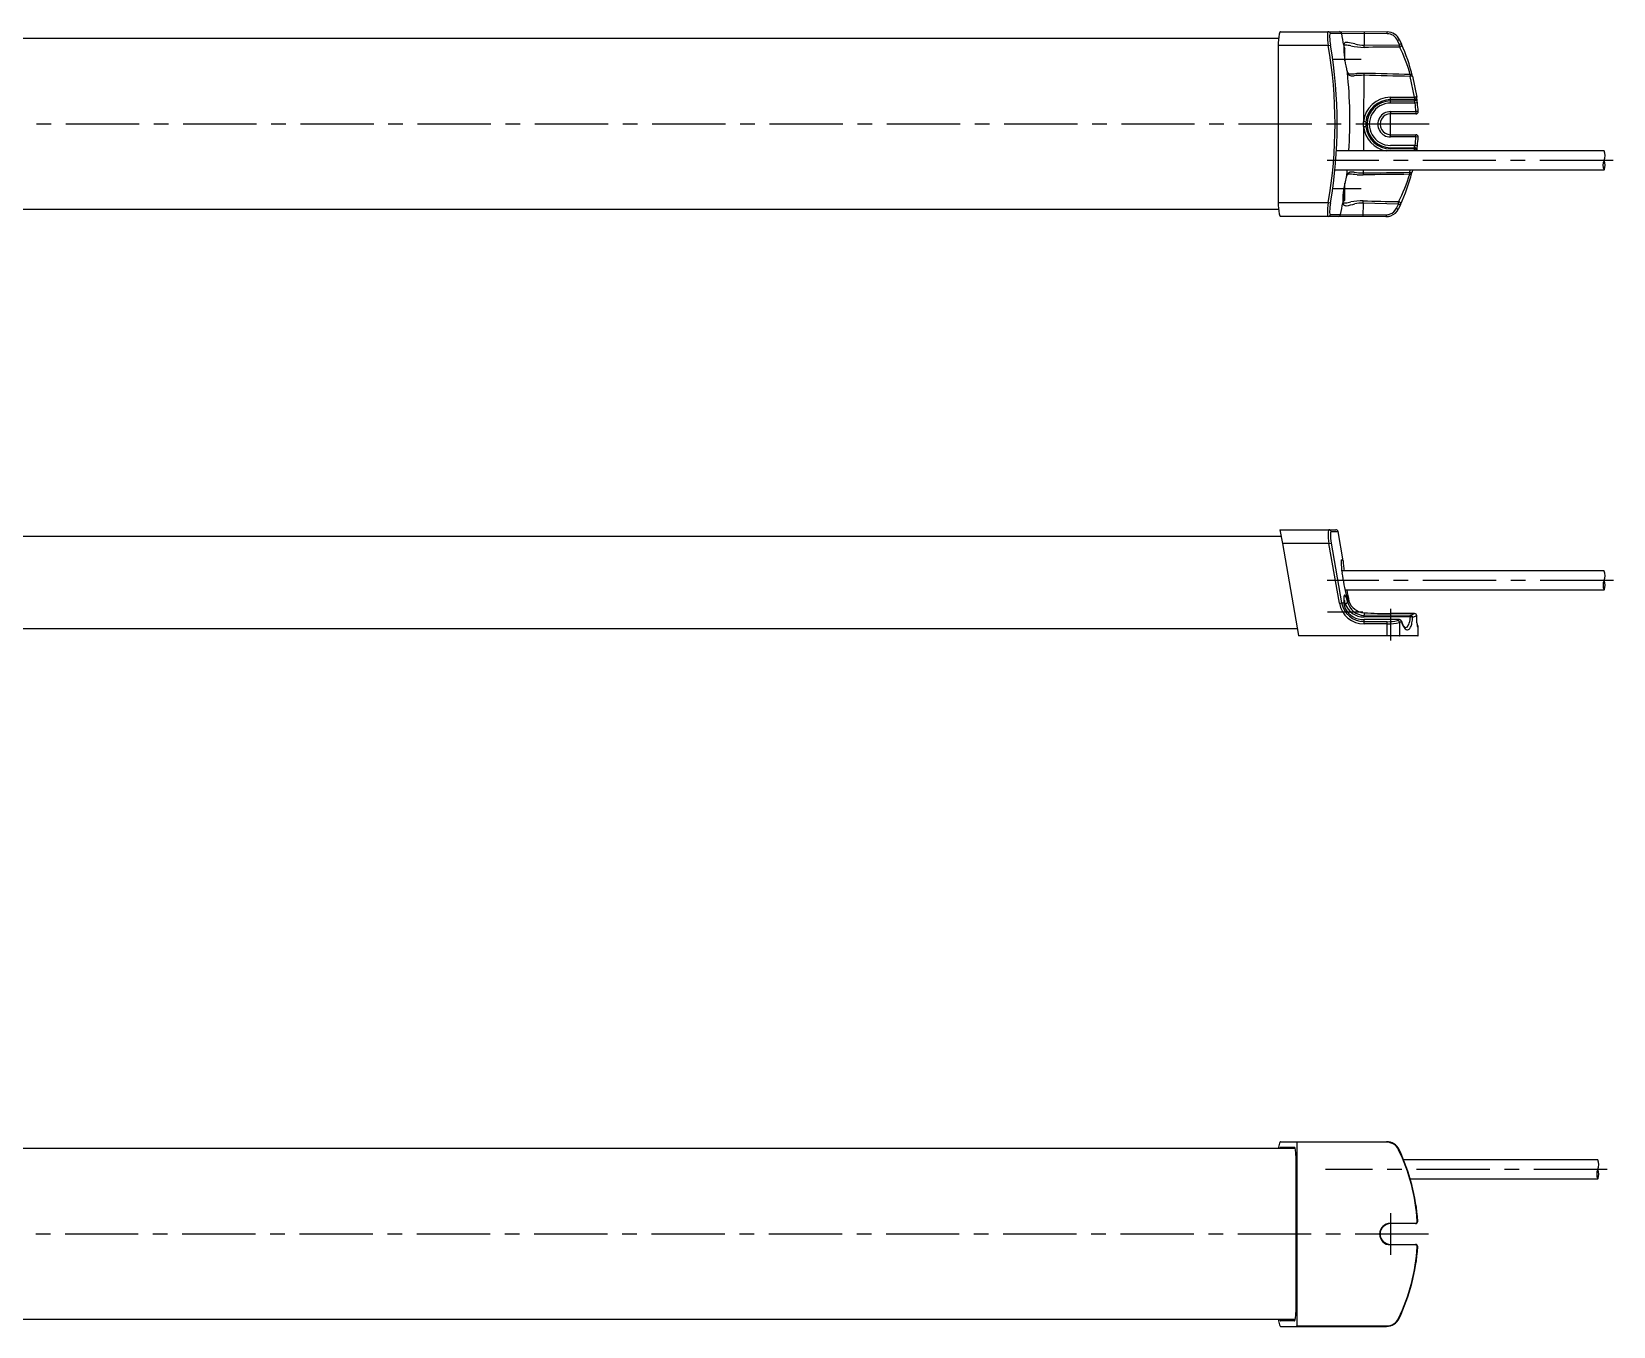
# Model space of a CAD drawing. Extents: x 0 to 685, y -8 to 290.
# Drawn here: x 342.6 to 685.1, y 10 to 290.4 of the extents above; entities that cross this region are included whole.
import ezdxf

# ---------------------------------------------------------------- set-up
doc = ezdxf.new("R2010")
doc.units = 0
doc.header["$LTSCALE"] = 0.5
doc.linetypes.add('CENTER', pattern=[50.8, 31.75, -6.35, 6.35, -6.35])
for name, color, linetype in [('MSM_CENTER', 1, 'CENTER'), ('MSM_CONTINUOUS', 7, 'CONTINUOUS'), ('MSM_NARROW', 5, 'CONTINUOUS')]:
    doc.layers.add(name, color=color, linetype=linetype)

msp = doc.modelspace()

# ---------------------------------------------------------------- linework, layer by layer
at = {"layer": 'MSM_CENTER'}
for p, q in [((630.5, 284.38), (624.41, 284.38)), ((636.84, 267.63), (636.84, 273.13)), ((645.23, 270.38), (127.25, 270.44)), ((685.09, 262.57), (623.11, 262.57)), ((630.5, 256.38), (624.41, 256.38)), ((685.11, 171.57), (623.12, 171.57)), ((630.86, 164.7), (623.2, 164.7)), ((636.84, 165.4), (636.84, 158.57)), ((683.74, 44), (622.75, 44)), ((636.84, 34.5), (636.84, 25.5)), ((645.06, 30), (126.88, 30))]:
    msp.add_line(p, q, dxfattribs=at)
at = {"layer": 'MSM_CONTINUOUS'}
for p, q in [((612.59, 288.93), (162.08, 288.93)), ((613.04, 290.43), (623.34, 290.43)), ((623.34, 290.43), (625.8, 290.45)), ((626.28, 290.04), (623.82, 290.03)), ((625.8, 290.45), (636.12, 290.38)), ((636.12, 289.98), (626.28, 290.04)), ((631.13, 290.41), (631.11, 287.53)), ((636.12, 289.98), (636.12, 290.38)), ((638.78, 287.62), (638.37, 288.53)), ((638.82, 288.66), (639.24, 287.74)), ((623.36, 287.43), (612.51, 287.43)), ((612.51, 287.43), (612.51, 253.43)), ((623.36, 287.43), (623.85, 287.52)), ((626.71, 287.06), (626.95, 286.83)), ((626.95, 284.15), (626.95, 286.83)), ((631.11, 287.53), (638.78, 287.62)), ((627.49, 281.72), (627.49, 281.73)), ((631.07, 280.99), (631.01, 270.93)), ((642.02, 276.24), (641.12, 280.73)), ((641.6, 280.8), (642.52, 276.28)), ((636.84, 276.24), (642.02, 276.24)), ((636.84, 274.96), (636.84, 276.24)), ((642.02, 275.72), (636.84, 275.72)), ((636.84, 275.45), (642.06, 275.45)), ((642.18, 274.96), (636.84, 274.96)), ((642.02, 276.24), (642.02, 275.72)), ((642.68, 275.01), (642.18, 274.96)), ((631, 269.87), (631, 270.89)), ((631.49, 270.85), (631.49, 269.91)), ((636.84, 273.13), (642.34, 273.13)), ((636.84, 273.13), (636.84, 272.63)), ((642.34, 272.63), (636.84, 272.63)), ((642.84, 273.16), (642.34, 273.13)), ((642.34, 273.13), (642.34, 272.63)), ((631, 269.9), (630.97, 264.62)), ((636.84, 267.63), (636.84, 268.13)), ((636.84, 268.13), (642.34, 268.13)), ((642.34, 267.63), (636.84, 267.63)), ((642.34, 267.63), (642.34, 268.13)), ((642.84, 267.6), (642.34, 267.63)), ((683.09, 264.62), (625.16, 264.62)), ((642.18, 265.8), (636.84, 265.8)), ((636.84, 265.31), (642.06, 265.31)), ((642.02, 265.04), (636.84, 265.04)), ((641.78, 265.8), (642.18, 265.8)), ((642.02, 264.62), (642.02, 265.04)), ((642.68, 265.74), (642.18, 265.8)), ((642.68, 265.74), (642.18, 265.8)), ((624.83, 260.52), (683.09, 260.52)), ((630.94, 260.52), (630.94, 259.84)), ((640.98, 259.97), (641.21, 260.52)), ((641.71, 260.52), (641.47, 259.9)), ((626.95, 253.93), (626.95, 257.65)), ((626.65, 253.63), (626.5, 253.63)), ((626.65, 253.63), (626.65, 255.79)), ((626.95, 253.93), (626.65, 253.63)), ((612.59, 251.93), (162.08, 251.93)), ((612.51, 253.43), (623.36, 253.43)), ((628.17, 250.43), (613.04, 250.43)), ((623.36, 253.43), (623.85, 253.35)), ((623.82, 250.84), (626.03, 250.85)), ((626.03, 250.85), (635.87, 250.79)), ((635.87, 250.38), (628.17, 250.43)), ((630.89, 253.3), (630.87, 250.42)), ((638.56, 253.11), (630.89, 253.3)), ((635.87, 250.79), (635.87, 250.38)), ((638.14, 252.2), (638.56, 253.11)), ((639.01, 252.99), (638.59, 252.08)), ((612.89, 182.57), (625, 182.57)), ((612.89, 182.57), (613.42, 179.57)), ((624.01, 182.15), (625.49, 182.16)), ((626.56, 175.85), (625.49, 182.16)), ((613.15, 181.07), (162.26, 181.07)), ((623.5, 179.57), (613.42, 179.57)), ((613.42, 179.57), (616.93, 159.67)), ((623.5, 179.57), (623.98, 179.65)), ((625.78, 166.63), (623.5, 179.57)), ((623.98, 179.65), (626.26, 166.71)), ((683.11, 173.62), (626.28, 173.62)), ((627.01, 169.52), (683.11, 169.52)), ((626.71, 167.38), (626.95, 167.15)), ((626.95, 165.74), (626.95, 167.15)), ((627.06, 166.55), (626.95, 166.91)), ((631.12, 164.57), (631.11, 164.57)), ((631.11, 164.57), (631.11, 164.01)), ((616.68, 161.07), (158.73, 161.07)), ((641.16, 164.03), (631.11, 164.01)), ((631.11, 162.16), (631.11, 163.11)), ((638.77, 163.08), (631.11, 163.11)), ((631.11, 162.65), (636.1, 162.65)), ((636.1, 162.16), (631.11, 162.16)), ((641.17, 163.69), (631.12, 163.68)), ((636.1, 159.57), (636.1, 162.65)), ((642.04, 164.4), (636.95, 164.4)), ((642.04, 164.4), (636.95, 164.4)), ((636.95, 164.4), (636.95, 164.4)), ((638.36, 162.92), (638.77, 163.08)), ((639.23, 162.59), (638.81, 162.43)), ((638.81, 162.43), (638.81, 159.67)), ((641.16, 164.03), (642.04, 164.4)), ((642.53, 163.9), (641.64, 163.54)), ((642.04, 164.4), (642.04, 164.4)), ((642.53, 163.9), (642.54, 163.91)), ((642.86, 161.57), (642.69, 161.57)), ((642.86, 159.67), (642.86, 161.57)), ((642.86, 159.67), (642.86, 161.57)), ((616.93, 159.67), (642.86, 159.67)), ((616.93, 159.67), (616.94, 159.57)), ((642.76, 159.57), (616.94, 159.57)), ((616.22, 48.5), (158.45, 48.5)), ((613.04, 50), (635.99, 50)), ((613.04, 48.8), (616.04, 48.8)), ((616.57, 49.9), (616.57, 10.1)), ((635.99, 49.9), (616.57, 49.9)), ((635.99, 49.9), (635.99, 50)), ((638.61, 48.25), (638.7, 48.29)), ((616.36, 47), (616.36, 13)), ((681.74, 46.05), (639.69, 46.05)), ((641.13, 41.95), (681.74, 41.95)), ((636.84, 32.35), (642.25, 32.35)), ((636.84, 32.35), (636.84, 32.25)), ((642.25, 32.25), (636.84, 32.25)), ((642.25, 32.35), (642.25, 32.25)), ((636.84, 27.65), (636.84, 27.75)), ((636.84, 27.75), (642.25, 27.75)), ((642.25, 27.65), (636.84, 27.65)), ((642.25, 27.65), (642.25, 27.75)), ((616.22, 11.5), (158.45, 11.5)), ((616.04, 11.2), (613.04, 11.2)), ((638.7, 11.71), (638.61, 11.75)), ((613.04, 10), (635.99, 10)), ((616.57, 10.1), (635.99, 10.1)), ((635.99, 10.1), (635.99, 10))]:
    msp.add_line(p, q, dxfattribs=at)
for centre, radius, start, end in [((623.33, 287.67), 10.81, 168.0376, 181.2763), ((614.48, 289.51), 1.78, 152.88, 166.66), ((613.09, 290.22), 0.213, 101.7393, 154.7138), ((624.64, 289.89), 1.47, 162.4925, 177.5524), ((636.13, 289.66), 12.96, 178.7286, 189.91), ((623.47, 290.21), 0.265, 121.4885, 151.9625), ((623.33, 289.94), 0.494, 10.6578, 89.6691), ((625.67, 289.42), 2.02, 165.8186, 183.4638), ((634.27, 289.57), 10.62, 181.4784, 191.1483), ((623.9, 289.85), 0.197, 112.9339, 160.3035), ((625.8, 289.95), 0.494, 10.2907, 89.3051), ((525.67, 271.11), 102.38, 9.2122, 10.6568), ((627.38, 287.52), 0.649, 121.1513, 181.4602), ((627.42, 286.88), 1.25, 83.1125, 107.664), ((624.2, 269.5), 18.93, 74.9162, 79.734), ((631.11, 295.7), 8.17, 255.9311, 270.0114), ((636.11, 287.39), 2.99, 25.0154, 89.7452), ((636.11, 287.49), 2.49, 24.7257, 89.6924), ((638.78, 287.9), 0.759, 87.1653, 123.1266), ((525.84, 270.43), 99, 350.1119, 9.8881), ((525.82, 270.43), 99.5, 350.1133, 9.8867), ((636.15, 286.86), 9.45, 176.1062, 177.973), ((647.78, 287.29), 21.07, 180.2569, 193.3737), ((626.88, 287.15), 0.383, 90.9352, 113.4473), ((627.04, 286.36), 1.19, 86.4549, 98.0497), ((626.53, 279.74), 7.82, 77.2776, 85.7212), ((631.23, 300.26), 13.23, 256.9789, 269.4958), ((522.78, 286.07), 108.34, 0.5095, 0.7722), ((1280.02, -53940.39), 54231.3, 90.677482, 90.685583), ((638.76, 287.61), 0.492, 272.7732, 14.925), ((639.19, 286.95), 0.793, 86.9453, 121.5581), ((533.36, 286.21), 105.43, 0.494, 0.7668), ((608.99, 271.98), 33.43, 15.9422, 26.9465), ((600.12, 270.53), 42.74, 13.8984, 23.7415), ((638.45, 285.1), 11.48, 193.5144, 197.7066), ((627.99, 281.89), 0.563, 210.7968, 266.5487), ((628.8, 281.99), 1.35, 196.6893, 215.2582), ((525.5, 271.09), 102.55, 356.3812, 5.8862), ((628.35, 281.71), 0.82, 217.3351, 251.125), ((628.2, 282.9), 1.59, 261.1737, 276.0791), ((628.7, 283.17), 2.32, 254.695, 276.1353), ((628.44, 295.09), 13.77, 269.7317, 274.6608), ((631.16, 260.92), 20.07, 90.246, 96.3215), ((630.85, 262.13), 19.28, 89.2999, 93.8371), ((732.75, 278.44), 101.71, 178.3289, 178.5661), ((557.6, -2798.01), 3079.88, 88.44607, 88.63303), ((557.73, -2844.14), 3126.41, 88.47139, 88.65557), ((745.96, 278.12), 104.88, 178.343, 178.5754), ((641.14, 280.68), 0.48, 14.8933, 91.1383), ((641.53, 279.55), 1.26, 86.7833, 109.2876), ((636.84, 270.37), 5.86, 90.0407, 174.9209), ((636.83, 270.36), 5.36, 89.9041, 174.7452), ((636.84, 270.38), 5.07, 90, 270), ((636.84, 270.38), 4.58, 89.9999, 270), ((642.45, 274.1), 2.18, 88.1135, 101.216), ((642.03, 276.21), 0.497, 269.769, 7.4472), ((600.72, 269.93), 41.71, 7.6146, 7.9823), ((642.06, 275.95), 0.497, 269.7595, 7.0876), ((631.26, 272.56), 11.18, 12.3789, 14.976), ((600.44, 270.38), 41.99, 3.754, 6.2611), ((600.11, 270.34), 42.83, 7.6151, 7.9776), ((600.32, 270.37), 42.61, 6.2629, 7.6126), ((600.43, 270.38), 42.5, 3.7542, 6.261), ((627.99, 235.72), 35.31, 84.3009, 85.1004), ((636.84, 270.38), 2.75, 89.9999, 270.0001), ((636.84, 270.38), 2.25, 89.9999, 270.0001), ((642.34, 273.13), 0.5, 269.9997, 3.7542), ((627.99, 305.04), 35.3, 274.8996, 275.6991), ((636.97, 270.53), 6.01, 186.3129, 259.688), ((636.93, 270.51), 5.47, 186.2872, 269.0635), ((600.42, 270.38), 42.01, 353.7394, 356.2459), ((642.34, 267.63), 0.5, 356.2458, 90.0003), ((600.43, 270.38), 42.5, 353.739, 356.2458), ((600.72, 270.83), 41.71, 352.0177, 352.3854), ((642.03, 264.54), 0.497, 8.2649, 90.231), ((631.34, 268.18), 11.09, 345.043, 347.6308), ((631.26, 268.2), 11.18, 345.024, 347.6211), ((642.06, 264.81), 0.497, 352.9124, 90.2405), ((600.11, 270.42), 42.83, 352.206, 352.3849), ((600.32, 270.39), 42.61, 352.3874, 353.7371), ((606.27, 269.72), 36.62, 352.962, 353.7649), ((525.5, 271.09), 102.55, 353.3828, 354.0823), ((644.18, 254.05), 17.61, 162.7671, 171.8581), ((629.84, 258.25), 2.68, 148.3806, 157.7131), ((627.9, 258.9), 0.652, 85.17, 145.8154), ((628.28, 259.07), 0.921, 103.3136, 140.9733), ((628.19, 247.51), 12.04, 83.1407, 91.1012), ((628.59, 256.81), 3.21, 83.5918, 99.4755), ((630.97, 273.38), 13.54, 261.4329, 269.8598), ((631.05, 282.8), 23.38, 266.5038, 269.7222), ((593.89, 3564.27), 3304.63, 270.6423, 270.81654), ((732.64, 261.09), 101.71, 180.7029, 180.9401), ((1527.97, -72179.96), 72444.94, 90.7015183, 90.7094665), ((609.12, 269.08), 33.27, 332.296, 343.3532), ((600.32, 270.62), 42.52, 335.5022, 345.3958), ((641.41, 261.15), 1.26, 249.9813, 272.4856), ((745.85, 261.24), 104.88, 180.6936, 180.926), ((641.01, 260.03), 0.48, 268.1308, 344.3756), ((636.86, 253.89), 10.36, 176.8288, 182.7935), ((652.78, 252.52), 26.34, 171.204, 175.7564), ((626.86, 253.56), 0.358, 191.2048, 212.0702), ((622.99, 279.06), 26.05, 279.1593, 281.6598), ((630.84, 240.41), 13.39, 89.7121, 101.1381), ((522.59, 256.14), 108.34, 358.4968, 358.7595), ((710.27, 3316.81), 3064.03, 268.51575, 268.65913), ((533.17, 255.86), 105.42, 358.5022, 358.775), ((638.54, 253.12), 0.492, 344.3441, 86.4958), ((623.33, 253.19), 10.81, 178.7237, 191.9624), ((614.48, 251.36), 1.78, 193.34, 207.12), ((613.09, 250.64), 0.213, 205.2862, 258.2607), ((636.13, 251.2), 12.96, 170.09, 181.2714), ((624.64, 250.98), 1.47, 182.4476, 197.5075), ((623.47, 250.66), 0.265, 208.0375, 238.5115), ((623.33, 250.93), 0.494, 270.3308, 349.3423), ((634.27, 251.29), 10.62, 168.8517, 178.5216), ((625.67, 251.45), 2.02, 176.5362, 194.1814), ((623.9, 251.02), 0.197, 199.6965, 247.0661), ((625.51, 250.97), 0.536, 275.2635, 347.3982), ((525.67, 271.06), 102.38, 348.6121, 350.0567), ((627.45, 253.44), 0.946, 183.1136, 212.362), ((626.72, 253.8), 0.459, 249.3357, 275.2934), ((627.14, 253.44), 0.697, 226.588, 279.8277), ((626.95, 254.81), 1.48, 262.4351, 277.0191), ((624.69, 270.25), 17.69, 278.3474, 284.5112), ((630.77, 245.46), 7.84, 89.0908, 102.1555), ((635.95, 252.88), 2.09, 267.7777, 292.0582), ((635.89, 253.35), 2.97, 269.5504, 290.3008), ((635.97, 253.2), 2.38, 288.8295, 335.4207), ((635.97, 253.3), 2.89, 289.2513, 335.007), ((638.56, 252.83), 0.759, 236.1424, 272.1037), ((638.98, 253.78), 0.793, 237.7106, 272.324), ((626, 181.8), 2.67, 167.1027, 178.5551), ((636.23, 181.63), 12.9, 178.9683, 189.2139), ((623.67, 182.33), 0.281, 121.607, 166.5712), ((623.52, 182.07), 0.495, 9.344, 89.6652), ((632.2, 181.3), 8.38, 177.4583, 191.3291), ((625.33, 181.58), 1.51, 164.1724, 176.6437), ((624.12, 181.93), 0.248, 116.1438, 165.4006), ((625, 182.07), 0.5, 11.0177, 90), ((627.7, 175.65), 1.54, 169.172, 179.9496), ((645.51, 175.84), 19.35, 180.5795, 187.8914), ((626.29, 175.93), 0.113, 103.6089, 174.8913), ((626.31, 175.77), 0.268, 18.4243, 98.8569), ((698.39, 181.79), 72.07, 184.7275, 186.5137), ((660.41, 177.55), 34.35, 187.3038, 195.911), ((628.31, 167.73), 1.59, 160.543, 179.691), ((627.04, 168.18), 0.243, 132.4875, 160.6145), ((626.92, 168.3), 0.0775, 62.9291, 130.17), ((626.82, 168.13), 0.275, 33.3139, 60.8244), ((624.7, 166.83), 2.77, 15.7059, 31.5585), ((698.39, 181.79), 72.07, 189.8068, 191.787), ((635.55, 170.6), 8.53, 196.7836, 202.9429), ((-26475.95, 153871.04), 156075.46, 279.999817, 280.0001691), ((631.11, 167.57), 5.41, 190, 270), ((631.11, 167.57), 4.92, 190, 270), ((638.25, 167.37), 11.54, 178.1733, 182.855), ((629.87, 166.9), 3.15, 181.9206, 206.9296), ((627.04, 167.07), 0.517, 272.1361, 345.3061), ((631.02, 167.83), 4.16, 197.8931, 271.3667), ((630.94, 167.48), 4.37, 207.2924, 272.1722), ((608.26, 161.72), 19.98, 15.1546, 17.065), ((631.21, 167.77), 3.76, 192.7292, 268.4967), ((628.9, 167.77), 1.31, 201.9969, 211.8231), ((627.85, 167.11), 0.0701, 212.2614, 243.3748), ((627.82, 167.06), 0.0145, 257.431, 318.4929), ((627.79, 167.08), 0.0444, 322.8027, 350.7748), ((631.38, 168.31), 3.75, 199.2629, 265.8486), ((636.89, 263.16), 98.76, 266.6448, 270.0344), ((625.98, 163.71), 5.14, 359.6075, 3.362), ((636.3, 170.49), 7.85, 268.5544, 285.2091), ((636.34, 173.43), 11.27, 268.781, 282.649), ((638.29, 162.41), 0.521, 2.6724, 82.4077), ((638.79, 162.6), 0.482, 15.718, 91.8403), ((638.71, 162.57), 0.518, 2.443, 83.1696), ((639.09, 162.69), 0.173, 326.2152, 16.8666), ((643.13, 163.64), 4.04, 195.0693, 214.5418), ((644.53, 164.34), 5.51, 196.9566, 205.3342), ((641.02, 162.62), 1.61, 203.3993, 226.6088), ((640.84, 162.03), 1.24, 213.4838, 248.099), ((640.28, 161.86), 0.551, 227.8278, 244.1176), ((640.08, 161.82), 0.453, 265.8622, 305.002), ((640, 162.11), 0.745, 297.1537, 327.352), ((637.78, 163.42), 3.32, 329.0636, 352.9241), ((640.16, 161.87), 1.12, 301.2206, 337.7463), ((622.77, 165.91), 18.53, 350.9737, 353.0978), ((635.83, 163.73), 5.34, 359.5808, 3.303), ((641.13, 163.53), 0.506, 0.9458, 87.5715), ((641.18, 162.91), 0.781, 53.7783, 91.0698), ((638.13, 162.91), 3.39, 334.4716, 350.8584), ((629.74, 164.58), 11.95, 349.3612, 354.9941), ((642.04, 163.9), 0.5, 1.4159, 90), ((642.03, 163.9), 0.502, 0.3096, 89.2294), ((-656.51, 131.41), 1299.45, 1.3664, 1.43275), ((647.12, 162.45), 4.55, 180.717, 189.311), ((642.36, 161.57), 0.5, 0, 61.7542), ((642.35, 161.57), 0.5, 359.9703, 61.6044), ((642.19, 161.57), 0.503, 359.9959, 33.012), ((643.55, 161.9), 0.938, 191.043, 197.475), ((642.8, 161.69), 0.164, 207.8874, 228.2897), ((638.71, 159.66), 0.0955, 273.0779, 2.7808), ((640.51, 161.42), 0.553, 255.8325, 294.3231), ((642.76, 159.67), 0.1, 270, 0), ((642.76, 159.67), 0.0999, 270.0565, 0.0664), ((618.42, 48.02), 5.86, 163.7316, 175.3033), ((613.62, 49.42), 0.858, 141.4802, 163.7454), ((613.75, 48.29), 0.906, 150.9648, 166.9108), ((613.05, 49.87), 0.134, 93.9032, 138.533), ((613.09, 48.66), 0.153, 118.918, 151.0393), ((613.04, 48.74), 0.0615, 90.6071, 114.9856), ((616.04, 48.74), 0.0615, 65.0144, 89.3929), ((615.99, 48.66), 0.153, 28.9607, 61.082), ((615.33, 48.29), 0.906, 13.0892, 29.0352), ((610.78, 47.29), 5.57, 2.1833, 12.569), ((616.55, 49.99), 0.00534, 30.34, 82.9511), ((616.52, 49.97), 0.047, 12.4327, 31.5193), ((616.22, 49.91), 0.352, 358.5647, 12.1601), ((635.99, 47), 3, 25.4917, 90), ((635.99, 47), 2.9, 25.4917, 90), ((600.34, 30), 42.4, 3.7542, 25.4917), ((600.34, 30), 42.5, 3.7542, 25.4917), ((606.5, 47), 9.86, 359.978, 2.8849), ((636.84, 30), 2.35, 90, 270), ((636.84, 30), 2.25, 90, 270), ((642.25, 32.75), 0.4, 270, 3.7542), ((642.25, 32.75), 0.5, 270, 3.7542), ((642.25, 27.25), 0.5, 356.2458, 90), ((642.25, 27.25), 0.4, 356.2458, 90), ((600.34, 30), 42.4, 334.5083, 356.2458), ((600.34, 30), 42.5, 334.5083, 356.2458), ((618.65, 12.01), 6.09, 184.8476, 195.9776), ((613.81, 10.66), 1.07, 197.7735, 213.2036), ((613.75, 11.71), 0.906, 193.0892, 209.0352), ((613.09, 11.34), 0.153, 208.9607, 241.082), ((613.04, 11.26), 0.0615, 245.0144, 269.3929), ((616.04, 11.26), 0.0615, 270.6071, 294.9856), ((615.99, 11.34), 0.153, 298.918, 331.0393), ((615.33, 11.71), 0.906, 330.9648, 346.9108), ((610.96, 12.69), 5.39, 347.2605, 357.9872), ((607.13, 12.98), 9.23, 357.0162, 0.1209), ((635.99, 13), 2.9, 270, 334.5083), ((635.99, 13), 3, 270, 334.5083), ((613.08, 10.18), 0.187, 212.4715, 250.7335), ((613.04, 10.09), 0.0901, 254.2127, 270.4156), ((616.54, 10.02), 0.021, 302.8898, 357.8429), ((616.23, 10.09), 0.342, 347.5071, 1.535)]:
    msp.add_arc(centre, radius, start, end, dxfattribs=at)
at = {"layer": 'MSM_NARROW'}
for centre, start, end in [((680.97, 263.59), 334.2356, 25.7644), ((685.22, 261.54), 154.2356, 205.7644), ((680.97, 261.54), 334.2356, 25.7644), ((685.23, 170.54), 154.2356, 205.7644), ((680.99, 172.59), 334.2356, 25.7644), ((680.99, 170.54), 334.2356, 25.7644), ((679.61, 45.03), 334.2356, 25.7644), ((683.86, 42.98), 154.2356, 205.7644), ((679.61, 42.98), 334.2356, 25.7644)]:
    msp.add_arc(centre, 2.36, start, end, dxfattribs=at)

doc.saveas('drawing.dxf')
